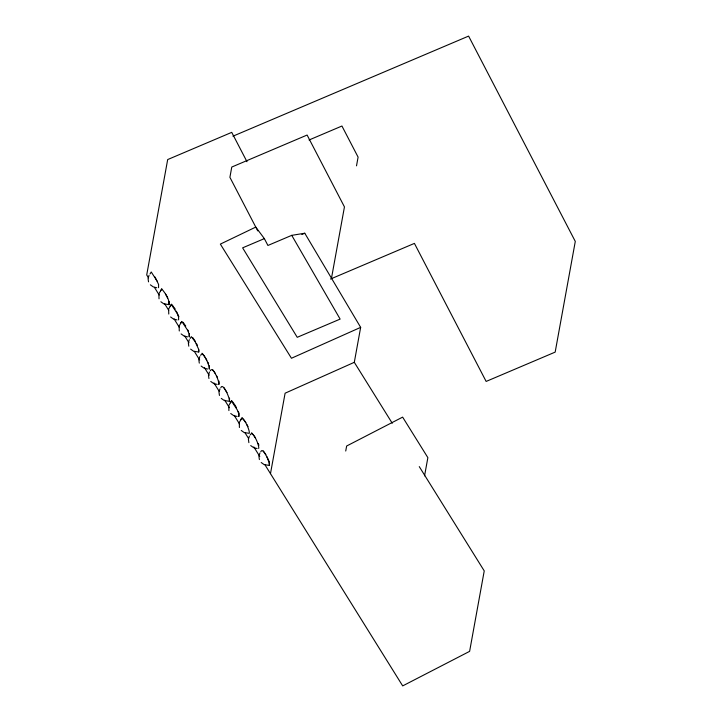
<?xml version="1.0" encoding="UTF-8"?>
<svg xmlns="http://www.w3.org/2000/svg" width="722" height="722" viewBox="0 0 722 722"><rect width="100%" height="100%" fill="white"/><g stroke="black" fill="none" stroke-linecap="round" stroke-linejoin="round"><path stroke-width="1.08" d="M158.56 287.699L158.605 284.459L155.004 277.004M160.862 301.751L163.768 303.818L169.065 304.639C169.399 298.673 165.32 293.349 161.746 288.917L160.519 290.921M169.101 304.639L169.11 301.399M178.596 319.873L178.614 317.066L177.134 313.357L171.285 304.494L168.623 309.061L168.767 314.043M189.101 336.813L189.119 334.006L187.639 330.297L181.791 321.434L179.128 325.992L179.273 330.983M189.345 336.804L189.363 333.564M198.866 352.02L198.875 349.854M209.127 368.96C210.246 366.37 202.521 349.448 200.68 355.395M209.371 368.951L209.389 365.711M218.766 384.357C219.723 381.622 212.448 365.115 210.319 370.792M219.001 384.348L219.019 381.108M229.506 401.288L229.524 398.048M238.729 416.404L238.738 413.598L237.267 409.897L231.419 401.035L228.757 405.593L228.901 410.574M238.973 416.395L238.982 413.164L238.242 411.423M258.702 448.47C259.55 445.411 252.456 429.238 250.254 434.906M269.45 465.401L269.459 462.161L266.923 456.701M270.479 473.659L285.1 393.201L354.303 362.318L360.657 327.373L304.774 233.233L291.742 235.345L267.916 245.462L264.36 238.612L255.768 227.087L220.354 244.108L291.453 358.256L360.657 327.373M331.425 278.566L344.448 206.898L307.112 135.041L231.771 167.044L229.903 177.323L257.745 230.896M356.506 165.852L358.094 157.116L341.939 126.025L309.052 139.996M345.73 451.024L346.641 446.015L402.632 417.126L427.866 457.64L424.554 475.87M149.048 275.344L148.064 278.539L148.524 281.869M189.317 339.656L188.334 342.86L188.794 346.19M199.823 356.596L198.839 359.8L199.299 363.13M209.452 371.992L208.477 375.187L208.938 378.527M219.957 388.932L218.983 392.127L219.443 395.457M249.397 436.106L248.413 439.31L248.873 442.64M259.902 453.046L258.918 456.241L259.378 459.58M150.014 273.981L151.241 271.986L157.098 281.057M170.148 306.308L171.195 304.594M180.653 323.248L181.7 321.534M190.175 338.456L191.312 336.651L195.066 341.56L198.64 349.213L198.622 352.02L193.532 351.199L190.626 349.132M220.824 387.732C222.665 381.785 230.381 398.697 229.271 401.297L224.181 400.475L221.275 398.4M230.282 402.84L231.329 401.134M240.787 419.78C242.628 413.832 250.344 430.754 249.234 433.344L244.144 432.523L241.238 430.447M260.759 451.846C262.6 445.898 270.326 462.82 269.207 465.41L264.117 464.589L261.211 462.513M161.719 288.971L158.885 293.827L159.03 298.809M241.834 418.065L239.262 422.532L239.406 427.514M232.953 136.187L468.605 36.1L575.29 241.419L555.173 352.11L486.141 381.433L414.419 243.395L330.523 279.035M264.36 238.612L242.619 247.845L297.238 337.309L340.134 319.097L291.742 235.345M301.859 234.479L304.774 233.233M156.782 287.762L153.263 286.887L150.356 284.811M177.025 319.927L173.506 319.052L170.6 316.976M187.53 336.867L184.011 335.992L181.105 333.916M207.557 369.014L204.037 368.139L201.131 366.063M217.187 384.411L213.676 383.535L210.77 381.46M237.159 416.459L233.639 415.583L230.733 413.516M257.131 448.524L253.612 447.649L250.705 445.582M171.484 304.152L173.515 306.633M202.016 353.238L203.18 354.457M231.618 400.683L232.782 401.901M242.123 417.623L245.886 422.641M251.59 432.749L253.621 435.24M173.948 307.265L175.256 309.169M183.153 322.31L184.453 324.205M184.895 324.837L185.762 326.109M192.675 337.517L195.283 341.316M203.613 355.089L204.488 356.361M204.922 356.993L206.844 360.251M212.819 369.854L214.118 371.749M214.551 372.39L215.418 373.653M223.757 387.425L226.979 392.578M233.215 402.533L234.948 405.069M254.054 435.871L255.362 437.767M263.259 450.907L265.867 454.707M354.303 362.318L392.254 423.245M419.265 466.611L484.236 570.903L469.616 651.361L402.686 685.9L265.127 465.067M148.497 277.835L146.71 274.965L167.685 159.562L231.735 132.361L246.987 161.71M154.445 287.383L159.21 295.027M164.562 303.619L168.731 310.307M174.083 318.907L179.444 327.508M184.796 336.1L188.965 342.788M194.317 351.388L199.669 359.989M204.434 367.624L209.19 375.269M213.956 382.913L219.308 391.505M224.659 400.105L229.425 407.75M234.181 415.394L239.542 423.985M244.893 432.586L248.467 438.317M253.819 446.918L259.776 456.466M246.942 424.635L247.998 426.621M235.381 405.701L236.437 407.695M216.474 375.639L217.53 377.633M196.339 343.311L197.395 345.296M176.312 311.164L178.857 316.624M165.482 293.989L167.603 297.987M258.214 443.488L258.954 445.23M207.9 362.236L208.64 363.978M187.873 330.089L188.613 331.822"/></g></svg>
